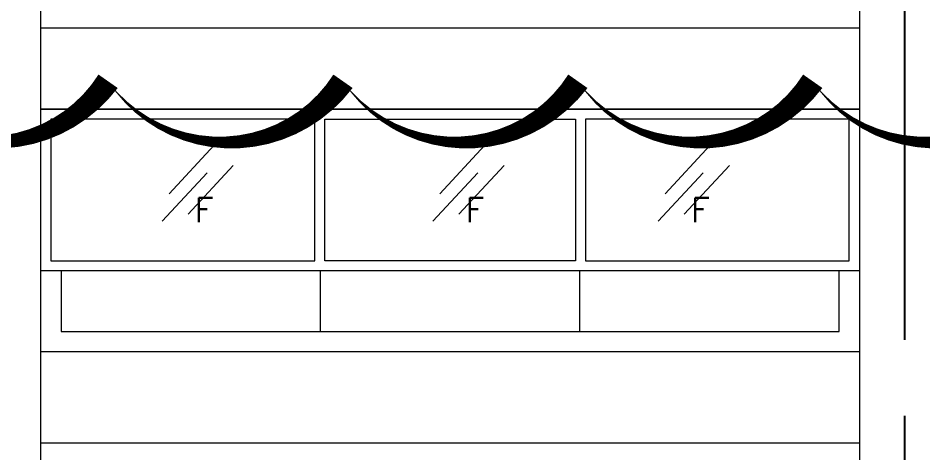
# Model space of a CAD drawing. Header units: inches. Extents: x 10298 to 58665, y -34908 to 21181.
# Drawn here: x 22326 to 26803, y 7166 to 9316 of the extents above; entities that cross this region are included whole.
import ezdxf

# ---------------------------------------------------------------- set-up
doc = ezdxf.new("R2010")
doc.units = ezdxf.units.IN
doc.header["$MEASUREMENT"] = 0
doc.linetypes.add('PHANTOM', pattern=[2.5, 1.25, -0.25, 0.25, -0.25, 0.25, -0.25])
for name, color, linetype in [('M-DIM', 8, 'Continuous'), ('M-HVAC-DUCT-NEW', 5, 'Continuous'), ('M-X-BKGD', 8, 'Continuous')]:
    doc.layers.add(name, color=color, linetype=linetype)
doc.styles.add('SIMPLEX', font='simplex.shx')

# ---------------------------------------------------------------- blocks, each defined once
blk = doc.blocks.new('GRID')
at = {"layer": 'M-DIM', "linetype": 'PHANTOM', "ltscale": 1500}
blk.add_line((32765.5, 10630.4), (32765.5, 30837.1), dxfattribs=at)
blk = doc.blocks.new('ELEV 1')
at = {"layer": 'M-X-BKGD', "lineweight": 20}
for p, q in [((28490.5, 10921.6), (28490.5, 22294.4)), ((32540.5, 22294.4), (32540.5, 10921.6)), ((32540.5, 19671.6), (28490.5, 19671.6)), ((32540.5, 19271.6), (28490.5, 19271.6)), ((32540.5, 18071.6), (28490.5, 18071.6)), ((28490.5, 17621.6), (32540.5, 17621.6))]:
    blk.add_line(p, q, dxfattribs=at)
at = {"layer": 'M-X-BKGD', "lineweight": 0}
for p, q in [((28490.5, 18471.6), (28490.5, 19271.6)), ((28490.5, 19271.6), (32540.5, 19271.6)), ((28590.5, 19271.6), (28590.5, 19271.6)), ((28590.5, 19271.6), (28590.5, 19271.6)), ((32540.5, 19271.6), (32540.5, 18471.6)), ((29845.5, 19221.6), (28540.5, 19221.6)), ((28540.5, 19221.6), (28540.5, 18521.6)), ((29845.5, 18521.6), (29845.5, 19221.6)), ((29895.5, 18521.6), (29895.5, 19221.6)), ((29895.5, 19221.6), (31135.5, 19221.6)), ((31135.5, 19221.6), (31135.5, 18521.6)), ((32490.5, 19221.6), (31185.5, 19221.6)), ((31185.5, 19221.6), (31185.5, 18521.6)), ((32490.5, 18521.6), (32490.5, 19221.6)), ((29348, 19093.4), (29125, 18853.1)), ((30688, 19093.4), (30465, 18853.1)), ((31803, 19093.4), (31580, 18853.1)), ((29442.2, 18992.4), (29219.1, 18752)), ((30782.2, 18992.4), (30559.1, 18752)), ((31897.2, 18992.4), (31674.1, 18752)), ((29313.2, 18957.6), (29090.1, 18717.2)), ((30653.2, 18957.6), (30430.1, 18717.2)), ((31768.2, 18957.6), (31545.1, 18717.2)), ((28540.5, 18521.6), (29845.5, 18521.6)), ((31135.5, 18521.6), (29895.5, 18521.6)), ((31185.5, 18521.6), (32490.5, 18521.6)), ((32540.5, 18471.6), (28490.5, 18471.6)), ((28590.5, 18471.6), (28590.5, 18171.6)), ((29873.9, 18171.6), (29873.9, 18471.6)), ((31157.2, 18171.6), (31157.2, 18471.6)), ((32440.5, 18171.6), (32440.5, 18471.6)), ((29873.9, 18171.6), (29873.9, 18371.6)), ((28590.5, 18171.6), (32440.5, 18171.6))]:
    blk.add_line(p, q, dxfattribs=at)
at = {"layer": 'M-X-BKGD', "style": 'SIMPLEX'}
for p in [(29252.5, 18713.5), (30592.5, 18713.5), (31707.5, 18713.5)]:
    blk.add_text('F', height=120, dxfattribs=at).set_placement(p)

msp = doc.modelspace()

# ---------------------------------------------------------------- linework, layer by layer
at = {"layer": 'M-HVAC-DUCT-NEW', "color": 2}
msp.add_lwpolyline([(16960.2, 9003.8, 0, 116.2, 0.520567), (18122.4, 9003.8, 0, 116.2, 0.520567), (19284.5, 9003.8, 0, 116.2, 0.520567), (20446.7, 9003.8, 0, 116.2, 0.520567), (21608.9, 9003.8, 0, 116.2, 0.520567), (22771, 9003.8, 0, 116.2, 0.520567), (23933.2, 9003.8, 0, 116.2, 0.520567), (25095.4, 9003.8, 0, 116.2, 0.520567), (26257.5, 9003.8, 0, 116.2, 0.520567), (27419.7, 9003.8, 0, 116.2, 0.520567), (28581.9, 9003.8, 0, 116.2, 0.520567), (29744.1, 9003.8, 0, 116.2, 0.520567), (30906.2, 9003.8, 0, 116.2, 0.520567), (32068.4, 9003.8, 0, 116.2, 0.520567)], format="xyseb", dxfattribs=at)

# ---------------------------------------------------------------- block references
at = {"layer": 'M-X-BKGD'}
for name in ['GRID', 'ELEV 1']:
    msp.add_blockref(name, (-6052.4, -10405.9), dxfattribs=at)

doc.saveas('drawing.dxf')
